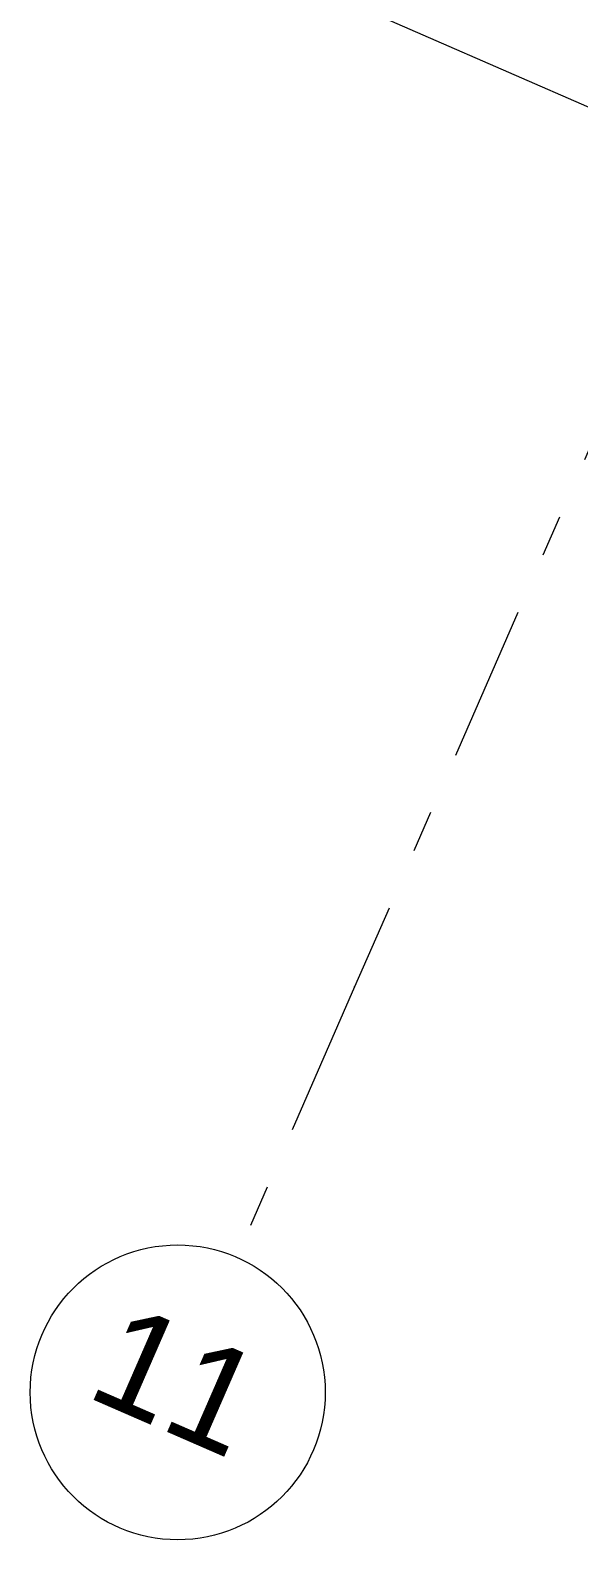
# Model space of a CAD drawing. Header units: millimetres. Extents: x -50172 to 90294, y -80883 to 25069.
# Drawn here: x 41908 to 43767, y -24157 to -19037 of the extents above; entities that cross this region are included whole.
import ezdxf
from ezdxf.enums import TextEntityAlignment as Align

# ---------------------------------------------------------------- set-up
doc = ezdxf.new("R2010")
doc.units = ezdxf.units.MM
doc.header["$MEASUREMENT"] = 0
doc.linetypes.add('Double Dashed', pattern=[1093.611073, 529.166651, -211.666656, 141.111112, -211.666656])
doc.layers.add('A-15-MG_Structural_Grid', color=7, linetype='Continuous')
doc.layers.add('A-25-M_Wall_Ext', color=7, linetype='Continuous')
doc.layers.add('A-15-MG_Structural_Grid_Pen_No__163', color=7, linetype='Continuous', lineweight=0, true_color=0x750077)
doc.layers.add('A-25-M_Wall_Ext_Pen_No__63', color=7, linetype='Continuous', lineweight=20, true_color=0x606060)
doc.styles.add('GENERATED_STYLE_4', font='')
doc.styles.get('GENERATED_STYLE_4').set_extended_font_data('Swis721 BT')

# ---------------------------------------------------------------- blocks, each defined once
blk = doc.blocks.new('Standard grid marker')
at = {"layer": 'A-15-MG_Structural_Grid_Pen_No__163', "linetype": 'Double Dashed'}
for p, q in [((1000, 0), (29726, 0)), ((29726, 0), (30726, 0))]:
    blk.add_line(p, q, dxfattribs=at)
at = {"layer": 'A-15-MG_Structural_Grid_Pen_No__163', "linetype": 'Continuous'}
blk.add_circle((31226, 0), 500, dxfattribs=at)
at = {"layer": 'A-15-MG_Structural_Grid_Pen_No__163', "linetype": 'Double Dashed'}
blk.add_point((29726, 0), dxfattribs=at)
blk.add_point((29726, 0), dxfattribs=at)
at = {"layer": 'A-15-MG_Structural_Grid_Pen_No__163', "style": 'GENERATED_STYLE_4'}
for tag, p in [('AC_MarkerText_1_0', (-500, 41.2)), ('AC_MarkerText_1_1', (31226, 41.2))]:
    blk.add_attdef(tag, text='', height=350, rotation=90, dxfattribs=at).set_placement(p, align=Align.MIDDLE_CENTER)
blk = doc.blocks.new('Shutter Rectangular 19')
at = {"layer": 'A-25-M_Wall_Ext_Pen_No__63', "linetype": 'Continuous'}
for p, q in [((1035, 335), (0, 335)), ((0, 335), (0, 0)), ((1035, 0), (1035, 335)), ((0, 0), (1035, 0))]:
    blk.add_line(p, q, dxfattribs=at)

msp = doc.modelspace()

# ---------------------------------------------------------------- block references
at = {"layer": 'A-15-MG_Structural_Grid', "color": 8, "linetype": 'Continuous', "lineweight": 15}
ref = msp.add_blockref('Standard grid marker', (54888.9, 4966.5), dxfattribs=dict(at, zscale=1000, rotation=246.440411583993))
ref.add_attrib('AC_MarkerText_1_1', '11', dxfattribs={"layer": 'A-15-MG_Structural_Grid_Pen_No__163', "color": 216, "true_color": 0x750077, "height": 350, "rotation": 336.4404, "style": 'GENERATED_STYLE_4'}).set_placement((42407.8, -23615.4), align=Align.MIDDLE_CENTER)
at = {"layer": 'A-25-M_Wall_Ext', "color": 251, "linetype": 'Continuous', "lineweight": 20, "true_color": 0x606060, "zscale": 1000, "rotation": 336.4404115839932}
msp.add_blockref('Shutter Rectangular 19', (42870.9, -18891.8), dxfattribs=at)

doc.saveas('drawing.dxf')
